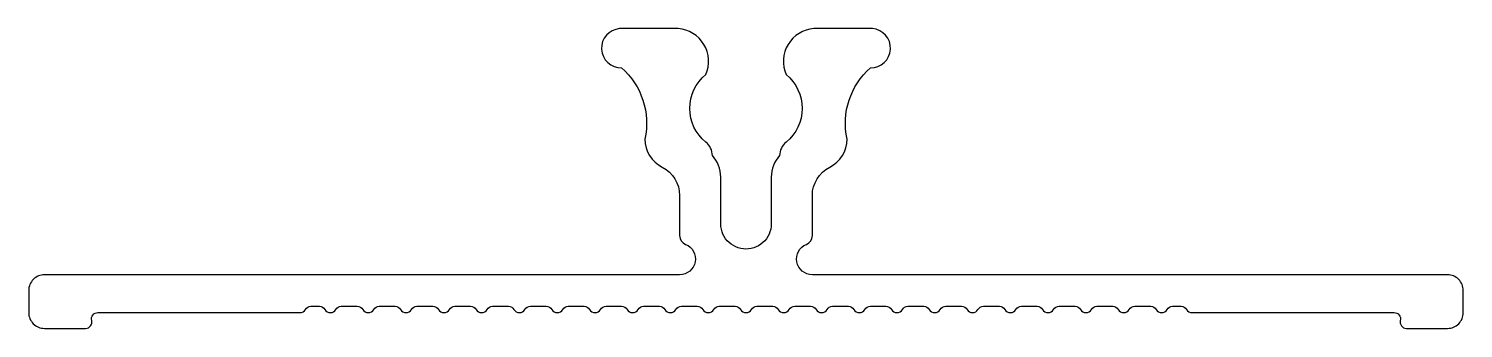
# Model space of a CAD drawing. Extents: x 132.8 to 178.2, y 220 to 229.5.
import ezdxf

# ---------------------------------------------------------------- set-up
doc = ezdxf.new("R2010")
doc.units = 0
doc.layers.get('0').update_dxf_attribs({"linetype": 'CONTINUOUS'})

msp = doc.modelspace()

# ---------------------------------------------------------------- linework, layer by layer
at = {"color": 0}
msp.add_lwpolyline([(155.667, 220.634, -0.267949), (155.84, 220.734), (156.346, 220.734, -0.267949), (156.519, 220.634, 0.57735), (156.866, 220.634, -0.267949), (157.039, 220.734), (157.542, 220.734, -0.267949), (157.715, 220.634, 0.57735), (158.061, 220.634, -0.267949), (158.234, 220.734), (158.741, 220.734, -0.267949), (158.914, 220.634, 0.57735), (159.26, 220.634, -0.267949), (159.434, 220.734), (159.925, 220.734, -0.267949), (160.099, 220.634, 0.57735), (160.445, 220.634, -0.267949), (160.618, 220.734), (161.124, 220.734, -0.267949), (161.298, 220.634, 0.57735), (161.644, 220.634, -0.267949), (161.817, 220.734), (162.32, 220.734, -0.267949), (162.493, 220.634, 0.57735), (162.839, 220.634, -0.267949), (163.013, 220.734), (163.519, 220.734, -0.267949), (163.692, 220.634, 0.57735), (164.039, 220.634, -0.267949), (164.212, 220.734), (164.711, 220.734, -0.267949), (164.884, 220.634, 0.57735), (165.23, 220.634, -0.267949), (165.404, 220.734), (165.91, 220.734, -0.267949), (166.083, 220.634, 0.57735), (166.429, 220.634, -0.267949), (166.603, 220.734), (167.105, 220.734, -0.267949), (167.278, 220.634, 0.57735), (167.625, 220.634, -0.267949), (167.798, 220.734), (168.304, 220.734, -0.267949), (168.478, 220.634, 0.57735), (168.824, 220.634, -0.267949), (168.997, 220.734), (169.268, 220.734, -0.267949), (169.441, 220.634, 0.267949), (169.614, 220.534), (176.01, 220.534, -0.490314), (176.204, 220.284, 0.490314), (176.397, 220.034), (177.697, 220.034, 0.414214), (178.197, 220.534), (178.197, 221.234, 0.414214), (177.697, 221.734), (157.597, 221.734, -0.824158), (157.41, 222.697, 0.305615), (157.597, 222.976), (157.597, 224.248, -0.283237), (158.147, 225.141, 0.283237), (158.697, 226.034, -0.273244), (159.436, 228.293, 0.970238), (159.497, 229.534), (157.647, 229.534, 0.518292), (156.766, 228.076, -0.477567), (156.766, 225.937, 0.22653), (156.562, 225.509, 0.188454), (156.297, 224.831), (156.294, 223.425, -0.440046), (155.497, 222.548, -0.440046), (154.701, 223.425), (154.697, 224.831, 0.188454), (154.432, 225.509, 0.22653), (154.228, 225.937, -0.477567), (154.228, 228.076, 0.518292), (153.347, 229.534), (151.497, 229.534, 0.970238), (151.559, 228.293, -0.273244), (152.297, 226.034, 0.283237), (152.847, 225.141, -0.283237), (153.397, 224.248), (153.397, 222.976, 0.305615), (153.585, 222.697, -0.824158), (153.397, 221.734), (133.297, 221.734, 0.414214), (132.797, 221.234), (132.797, 220.534, 0.414214), (133.297, 220.034), (134.597, 220.034, 0.490314), (134.791, 220.284, -0.490314), (134.984, 220.534), (141.38, 220.534, 0.267949), (141.554, 220.634, -0.267949), (141.727, 220.734), (141.997, 220.734, -0.267949), (142.17, 220.634, 0.57735), (142.517, 220.634, -0.267949), (142.69, 220.734), (143.196, 220.734, -0.267949), (143.369, 220.634, 0.57735), (143.716, 220.634, -0.267949), (143.889, 220.734), (144.392, 220.734, -0.267949), (144.565, 220.634, 0.57735), (144.911, 220.634, -0.267949), (145.084, 220.734), (145.591, 220.734, -0.267949), (145.764, 220.634, 0.57735), (146.11, 220.634, -0.267949), (146.284, 220.734), (146.783, 220.734, -0.267949), (146.956, 220.634, 0.57735), (147.302, 220.634, -0.267949), (147.475, 220.734), (147.982, 220.734, -0.267949), (148.155, 220.634, 0.57735), (148.501, 220.634, -0.267949), (148.674, 220.734), (149.177, 220.734, -0.267949), (149.35, 220.634, 0.57735), (149.697, 220.634, -0.267949), (149.87, 220.734), (150.376, 220.734, -0.267949), (150.549, 220.634, 0.57735), (150.896, 220.634, -0.267949), (151.069, 220.734), (151.561, 220.734, -0.267949), (151.734, 220.634, 0.57735), (152.08, 220.634, -0.267949), (152.254, 220.734), (152.76, 220.734, -0.267949), (152.933, 220.634, 0.57735), (153.279, 220.634, -0.267949), (153.453, 220.734), (153.955, 220.734, -0.267949), (154.128, 220.634, 0.57735), (154.475, 220.634, -0.267949), (154.648, 220.734), (155.154, 220.734, -0.267949), (155.328, 220.634, 0.263137), (155.497, 220.534, 0.272773), (155.674, 220.634, 1.732051)], format="xyb", close=True, dxfattribs=at)

doc.saveas('drawing.dxf')
